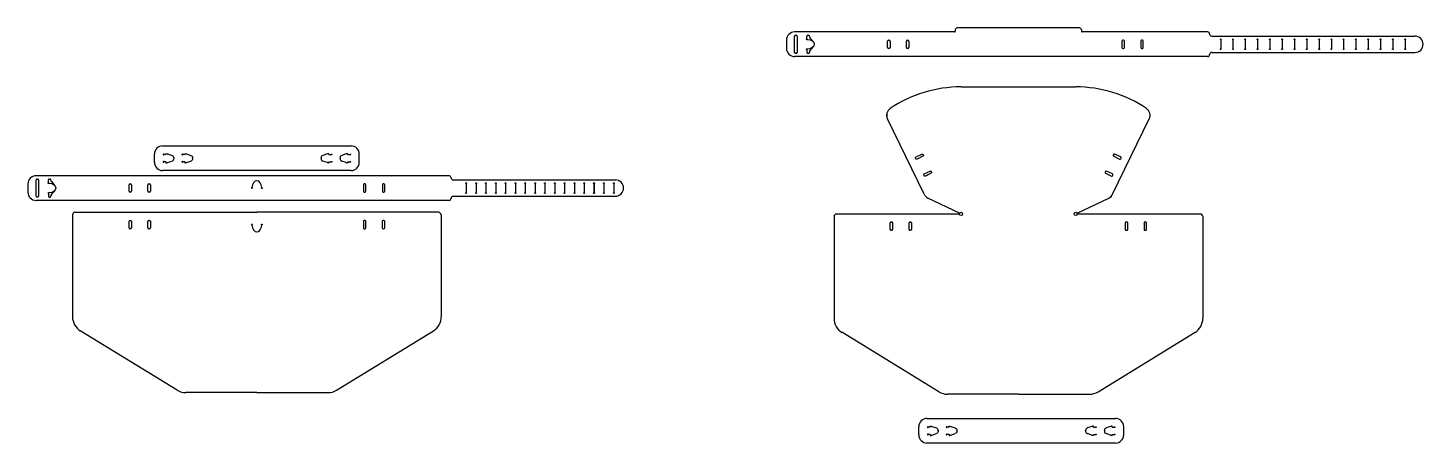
# Model space of a CAD drawing. Extents: x -7 to 1695, y 61 to 567.
import ezdxf

# ---------------------------------------------------------------- set-up
doc = ezdxf.new("R2010")
doc.units = 0
doc.header["$MEASUREMENT"] = 0
doc.layers.add('CUTTING', color=1, linetype='CONTINUOUS')
doc.layers.add('DIMENSIONS', color=7, linetype='CONTINUOUS')

# ---------------------------------------------------------------- blocks, each defined once
blk = doc.blocks.new('FRAME_SIZE_BUCKLE')
at = {"layer": 'CUTTING'}
for p, q in [((-7.3, 376.7), (-7.3, 366.7)), ((29.2, 386.7), (2.7, 386.7)), ((21.4, 379.7), (25.6, 374.6)), ((21.4, 363.7), (25.6, 368.8)), ((29.2, 356.7), (2.7, 356.7))]:
    blk.add_line(p, q, dxfattribs=at)
at = {"layer": 'CUTTING', "color": 1}
for p, q in [((2.7, 361.7), (2.7, 381.7)), ((3.7, 382.7), (4.7, 382.7)), ((5.7, 381.7), (5.7, 361.7)), ((17.7, 378.2), (17.7, 381.7)), ((18.7, 382.7), (19.7, 382.7)), ((20.7, 381.6), (20.7, 381.6)), ((4.7, 360.7), (3.7, 360.7)), ((17.7, 365.2), (17.7, 361.7)), ((18.7, 360.7), (19.7, 360.7)), ((20.7, 361.7), (20.7, 361.8))]:
    blk.add_line(p, q, dxfattribs=at)
at = {"layer": 'CUTTING'}
for centre in [(17.7, 377.7), (17.7, 365.7)]:
    blk.add_circle(centre, 0.5, dxfattribs=at)
for centre, radius, start, end in [((2.7, 376.7), 10, 90, 180), ((23.7, 381.6), 3, 180, 219.441), ((2.7, 366.7), 10, 180.0017, 270.0017), ((23.7, 361.8), 3, 140.559, 180)]:
    blk.add_arc(centre, radius, start, end, dxfattribs=at)
at = {"layer": 'CUTTING', "color": 1}
for centre, start, end in [((3.7, 381.7), 90, 180), ((4.7, 381.7), 0, 90), ((18.7, 381.7), 90, 180), ((19.7, 381.7), 0, 90), ((3.7, 361.7), 180, 270), ((4.7, 361.7), 270, 0), ((18.7, 361.7), 180, 270), ((19.7, 361.7), 270, 0)]:
    blk.add_arc(centre, 1, start, end, dxfattribs=at)
at = {"layer": 'CUTTING', "extrusion": (0, 0, -1)}
blk.add_ellipse((17.7, 371.7), major_axis=(-9, 0), ratio=0.666667, start_param=1.626371, end_param=4.656814, dxfattribs=at)
blk = doc.blocks.new('FRAME_SIZE_TAB')
at = {"layer": 'CUTTING'}
blk.add_line((683.1, 377.2), (683.1, 366.2), dxfattribs=at)
for centre in [(683.1, 377.7), (683.1, 365.7)]:
    blk.add_circle(centre, 0.5, dxfattribs=at)
blk = doc.blocks.new('HEADSTRAP_CATCH_SLOT')
at = {"layer": 'CUTTING', "color": 1}
for p, q in [((0, 4), (0, -4)), ((2, 5), (1, 5)), ((3, -4), (3, 4)), ((1, -5), (2, -5))]:
    blk.add_line(p, q, dxfattribs=at)
for centre, start, end in [((1, 4), 90, 180), ((2, 4), 0, 90), ((1, -4), 180, 270), ((2, -4), 270, 0)]:
    blk.add_arc(centre, 1, start, end, dxfattribs=at)
blk = doc.blocks.new('BROW_BAND_TAB')
at = {"layer": 'CUTTING'}
for p, q in [((373.6, 408.1), (373.6, 408.7)), ((381.1, 413.5), (375.6, 411.6)), ((383.1, 413.6), (382.1, 413.6)), ((383.1, 412.6), (383.1, 413.6)), ((373.6, 408.1), (373.6, 407.5)), ((381.1, 402.8), (375.6, 404.7)), ((383.1, 402.6), (382.1, 402.6)), ((383.1, 403.6), (383.1, 402.6))]:
    blk.add_line(p, q, dxfattribs=at)
at = {"layer": 'CUTTING', "color": 1}
for p, q in [((383.1, 412.6), (385.6, 412.6)), ((383.1, 403.6), (385.6, 403.6))]:
    blk.add_line(p, q, dxfattribs=at)
at = {"layer": 'CUTTING'}
for centre in [(386.1, 412.6), (386.1, 403.6)]:
    blk.add_circle(centre, 0.5, dxfattribs=at)
for centre, start, end in [((376.6, 408.7), 108.9724, 180), ((382.1, 410.6), 90, 108.9724), ((376.6, 407.5), 180, 251.0276), ((382.1, 405.6), 251.0276, 270)]:
    blk.add_arc(centre, 3, start, end, dxfattribs=at)
blk = doc.blocks.new('HEADSTRAP')
at = {"layer": 'CUTTING'}
for p, q in [((-74.4, 0), (-242.9, 0)), ((-73.4, 2.5), (-73.4, 1)), ((78.1, 5), (-70.9, 5)), ((80.6, 2.5), (80.6, 1)), ((234.5, 0), (81.6, 0)), ((237, -2.5), (237, -2.5)), ((239.5, -5), (487.5, -5)), ((497.5, -15), (497.5, -15)), ((234.5, -30), (-242.9, -30)), ((237, -27.5), (237, -27.5)), ((239.5, -25), (487.5, -25))]:
    blk.add_line(p, q, dxfattribs=at)
at = {"layer": 'CUTTING', "color": 1}
for p, q in [((-156, -19), (-156, -11)), ((-155, -10), (-154, -10)), ((-153, -11), (-153, -19)), ((-133, -19), (-133, -11)), ((-132, -10), (-131, -10)), ((-130, -11), (-130, -19)), ((130, -11), (130, -19)), ((132, -10), (131, -10)), ((133, -19), (133, -11)), ((153, -11), (153, -19)), ((153, -11), (153, -19)), ((155, -10), (154, -10)), ((155, -10), (154, -10)), ((156, -19), (156, -11)), ((156, -19), (156, -11)), ((-154, -20), (-155, -20)), ((-131, -20), (-132, -20)), ((131, -20), (132, -20)), ((154, -20), (155, -20)), ((154, -20), (155, -20))]:
    blk.add_line(p, q, dxfattribs=at)
at = {"layer": 'CUTTING'}
for centre, radius, start, end in [((-74.4, 1), 1, 270, 0), ((-70.9, 2.5), 2.5, 90, 180), ((78.1, 2.5), 2.5, 0, 90), ((81.6, 1), 1, 180, 270), ((234.5, -2.5), 2.5, 0, 90), ((239.5, -2.5), 2.5, 180, 270), ((487.5, -15), 10, 0, 90), ((487.5, -15), 10, 270, 0), ((234.5, -27.5), 2.5, 270, 0), ((239.5, -27.5), 2.5, 90, 180)]:
    blk.add_arc(centre, radius, start, end, dxfattribs=at)
at = {"layer": 'CUTTING', "color": 1}
for centre, start, end in [((-155, -11), 90, 180), ((-154, -11), 0, 90), ((-132, -11), 90, 180), ((-131, -11), 0, 90), ((131, -11), 90, 180), ((132, -11), 0, 90), ((154, -11), 90, 180), ((154, -11), 90, 180), ((155, -11), 0, 90), ((155, -11), 0, 90), ((-155, -19), 180, 270), ((-154, -19), 270, 0), ((-132, -19), 180, 270), ((-131, -19), 270, 0), ((131, -19), 180, 270), ((132, -19), 270, 0), ((154, -19), 180, 270), ((154, -19), 180, 270), ((155, -19), 270, 0), ((155, -19), 270, 0)]:
    blk.add_arc(centre, 1, start, end, dxfattribs=at)
at = {"layer": 'DIMENSIONS'}
for name, p in [('FRAME_SIZE_BUCKLE', (-272.1, -386.7)), ('FRAME_SIZE_TAB', (-432.6, -386.7)), ('FRAME_SIZE_TAB', (-417.6, -386.7)), ('FRAME_SIZE_TAB', (-402.6, -386.7)), ('FRAME_SIZE_TAB', (-387.6, -386.7)), ('FRAME_SIZE_TAB', (-372.6, -386.7)), ('FRAME_SIZE_TAB', (-357.6, -386.7)), ('FRAME_SIZE_TAB', (-342.6, -386.7)), ('FRAME_SIZE_TAB', (-327.6, -386.7)), ('FRAME_SIZE_TAB', (-312.6, -386.7)), ('FRAME_SIZE_TAB', (-297.6, -386.7)), ('FRAME_SIZE_TAB', (-282.6, -386.7)), ('FRAME_SIZE_TAB', (-267.6, -386.7)), ('FRAME_SIZE_TAB', (-252.6, -386.7)), ('FRAME_SIZE_TAB', (-237.6, -386.7)), ('FRAME_SIZE_TAB', (-222.6, -386.7)), ('FRAME_SIZE_TAB', (-207.6, -386.7))]:
    blk.add_blockref(name, p, dxfattribs=at)
blk = doc.blocks.new('FACEPLATE_WITH_HOOD')
at = {"layer": 'CUTTING'}
for p, q in [((-70, 154.9), (70, 154.9)), ((-115, 23.9), (-159.7, 115.9)), ((115, 23.9), (159.7, 115.9)), ((-71.8, 0.9), (-110.3, 19.2)), ((71.8, 0.9), (110.3, 19.2)), ((-221.9, 0), (-72, 0)), ((72, 0), (221.9, 0)), ((-224.9, -3), (-224.9, -127.5)), ((224.9, -3), (224.9, -127.2)), ((-97, -217), (-215.3, -144.5)), ((97.3, -217), (215.6, -144.5)), ((0.1, -220), (-86.5, -220)), ((0.1, -220), (86.8, -220))]:
    blk.add_line(p, q, dxfattribs=at)
at = {"layer": 'CUTTING', "color": 1}
for p, q in [((-156.4, -19), (-156.4, -11)), ((-155.4, -10), (-154.4, -10)), ((-153.4, -11), (-153.4, -19)), ((-133.4, -19), (-133.4, -11)), ((-132.4, -10), (-131.4, -10)), ((-130.4, -11), (-130.4, -19)), ((130.4, -11), (130.4, -19)), ((132.4, -10), (131.4, -10)), ((133.4, -19), (133.4, -11)), ((153.4, -11), (153.4, -19)), ((155.4, -10), (154.4, -10)), ((156.4, -19), (156.4, -11)), ((-154.4, -20), (-155.4, -20)), ((-131.4, -20), (-132.4, -20)), ((131.4, -20), (132.4, -20)), ((154.4, -20), (155.4, -20))]:
    blk.add_line(p, q, dxfattribs=at)
at = {"layer": 'CUTTING'}
for centre in [(-70, 0), (70, 0)]:
    blk.add_circle(centre, 2, dxfattribs=at)
for centre, radius, start, end in [((-70, 0), 154.9, 90, 123.8755), ((70, 0), 154.9, 56.1245, 90), ((-150.7, 120.3), 10, 123.8755, 205.9373), ((150.7, 120.3), 10, 334.0627, 56.1245), ((-106, 28.3), 10, 205.9373, 244.4759), ((106, 28.3), 10, 295.5241, 334.0627), ((221.9, -3), 3, 0, 90), ((-222, -3.2), 3, 90, 180), ((-204.9, -127.5), 20, 180, 238.4838), ((205.1, -127.5), 20, 301.5162, 0), ((-86.5, -200), 20, 238.4838, 270), ((86.8, -200), 20, 270, 301.5162)]:
    blk.add_arc(centre, radius, start, end, dxfattribs=at)
at = {"layer": 'CUTTING', "color": 1}
for centre, start, end in [((-155.4, -11), 90, 180), ((-154.4, -11), 0, 90), ((-132.4, -11), 90, 180), ((-131.4, -11), 0, 90), ((131.4, -11), 90, 180), ((132.4, -11), 0, 90), ((154.4, -11), 90, 180), ((155.4, -11), 0, 90), ((-155.4, -19), 180, 270), ((-154.4, -19), 270, 0), ((-132.4, -19), 180, 270), ((-131.4, -19), 270, 0), ((131.4, -19), 180, 270), ((132.4, -19), 270, 0), ((154.4, -19), 180, 270), ((155.4, -19), 270, 0)]:
    blk.add_arc(centre, 1, start, end, dxfattribs=at)
at = {"layer": 'CUTTING', "xscale": -1, "rotation": 295.9416833579008}
for p in [(-120, 68.5), (-109.9, 47.8)]:
    blk.add_blockref('HEADSTRAP_CATCH_SLOT', p, dxfattribs=at)
at = {"layer": 'CUTTING', "rotation": 64.0583166420991}
for p in [(120, 68.5), (109.9, 47.8)]:
    blk.add_blockref('HEADSTRAP_CATCH_SLOT', p, dxfattribs=at)
blk = doc.blocks.new('HEADSTRAP_CATCH_TAB')
at = {"layer": 'CUTTING'}
for centre in [(9, 6), (9, -6)]:
    blk.add_circle(centre, 0.5, dxfattribs=at)
blk.add_ellipse((9, 0), major_axis=(9, 0), ratio=0.666667, start_param=1.626371, end_param=4.656814, dxfattribs=at)

msp = doc.modelspace()

# ---------------------------------------------------------------- linework, layer by layer
at = {"layer": 'CUTTING'}
for p, q in [((1131.3, 495), (1271.3, 495)), ((1086.3, 364.1), (1041.5, 456.1)), ((1316.2, 364.1), (1361, 456.1)), ((147.1, 403.1), (147.1, 413.1)), ((157.1, 423.1), (387.1, 423.1)), ((397.1, 403.1), (397.1, 413.1)), ((387.1, 393.1), (157.1, 393.1)), ((506.6, 386.7), (29.2, 386.7)), ((509.1, 384.2), (509.1, 384.2)), ((511.6, 381.7), (709.6, 381.7)), ((509.1, 359.2), (509.1, 359.2)), ((511.6, 361.7), (709.6, 361.7)), ((719.6, 371.7), (719.6, 371.7)), ((1129.4, 341.1), (1090.9, 359.4)), ((1273.1, 341.1), (1311.6, 359.4)), ((506.6, 356.7), (29.2, 356.7)), ((50.1, 342.1), (272.4, 342.1)), ((493.8, 342.1), (272.1, 342.1)), ((47.1, 339.1), (47.1, 214.7)), ((496.8, 339.1), (496.8, 215)), ((175, 125.1), (56.6, 197.6)), ((369.2, 125.1), (487.6, 197.6)), ((272.1, 122.1), (185.4, 122.1)), ((272.1, 122.1), (358.8, 122.1)), ((1089.8, 90.6), (1319.8, 90.6)), ((1079.8, 70.6), (1079.8, 80.6)), ((1329.8, 70.6), (1329.8, 80.6)), ((1319.8, 60.6), (1089.8, 60.6))]:
    msp.add_line(p, q, dxfattribs=at)
at = {"layer": 'CUTTING', "color": 1}
for p, q in [((116.1, 367.7), (116.1, 375.7)), ((117.1, 376.7), (118.1, 376.7)), ((119.1, 375.7), (119.1, 367.7)), ((139.1, 367.7), (139.1, 375.7)), ((140.1, 376.7), (141.1, 376.7)), ((142.1, 375.7), (142.1, 367.7)), ((402.1, 375.7), (402.1, 367.7)), ((404.1, 376.7), (403.1, 376.7)), ((405.1, 367.7), (405.1, 375.7)), ((118.1, 366.7), (117.1, 366.7)), ((141.1, 366.7), (140.1, 366.7)), ((403.1, 366.7), (404.1, 366.7)), ((116.1, 323.1), (116.1, 331.1)), ((117.1, 332.1), (118.1, 332.1)), ((119.1, 331.1), (119.1, 323.1)), ((139.1, 323.1), (139.1, 331.1)), ((140.1, 332.1), (141.1, 332.1)), ((142.1, 331.1), (142.1, 323.1)), ((402.1, 331.1), (402.1, 323.1)), ((404.1, 332.1), (403.1, 332.1)), ((405.1, 323.1), (405.1, 331.1)), ((425.1, 331.1), (425.1, 323.1)), ((427.1, 332.1), (426.1, 332.1)), ((428.1, 323.1), (428.1, 331.1)), ((118.1, 322.1), (117.1, 322.1)), ((141.1, 322.1), (140.1, 322.1)), ((403.1, 322.1), (404.1, 322.1)), ((426.1, 322.1), (427.1, 322.1))]:
    msp.add_line(p, q, dxfattribs=at)
at = {"layer": 'CUTTING'}
for centre, radius, start, end in [((1131.3, 340.2), 154.9, 90, 123.8755), ((1271.3, 340.2), 154.9, 56.1245, 90), ((1050.5, 460.5), 10, 123.8755, 205.9373), ((1352, 460.5), 10, 334.0627, 56.1245), ((157.1, 413.1), 10, 90, 180), ((387.1, 413.1), 10, 0, 90), ((157.1, 403.1), 10, 180, 270), ((387.1, 403.1), 10, 270, 0), ((506.6, 384.2), 2.5, 0, 90), ((511.6, 384.2), 2.5, 180, 270), ((709.6, 371.7), 10, 0, 90), ((506.6, 359.2), 2.5, 270, 0), ((511.6, 359.2), 2.5, 90, 180), ((709.6, 371.7), 10, 270, 0), ((1095.3, 368.5), 10, 205.9373, 244.4759), ((1307.2, 368.5), 10, 295.5241, 334.0627), ((50.1, 339.1), 3, 90, 180), ((493.8, 339.1), 3, 0, 90), ((67.1, 214.7), 20, 180, 238.4838), ((477.1, 214.7), 20, 301.5162, 0), ((185.4, 142.1), 20, 238.4838, 270), ((358.8, 142.1), 20, 270, 301.5162), ((1089.8, 80.6), 10, 90, 180), ((1319.8, 80.6), 10, 0, 90), ((1089.8, 70.6), 10, 180, 270), ((1319.8, 70.6), 10, 270, 0)]:
    msp.add_arc(centre, radius, start, end, dxfattribs=at)
at = {"layer": 'CUTTING', "color": 1}
for centre, start, end in [((117.1, 375.7), 90, 180), ((118.1, 375.7), 0, 90), ((140.1, 375.7), 90, 180), ((141.1, 375.7), 0, 90), ((403.1, 375.7), 90, 180), ((404.1, 375.7), 0, 90), ((117.1, 367.7), 180, 270), ((118.1, 367.7), 270, 0), ((140.1, 367.7), 180, 270), ((141.1, 367.7), 270, 0), ((403.1, 367.7), 180, 270), ((404.1, 367.7), 270, 0), ((117.1, 331.1), 90, 180), ((118.1, 331.1), 0, 90), ((140.1, 331.1), 90, 180), ((141.1, 331.1), 0, 90), ((403.1, 331.1), 90, 180), ((404.1, 331.1), 0, 90), ((426.1, 331.1), 90, 180), ((427.1, 331.1), 0, 90), ((117.1, 323.1), 180, 270), ((118.1, 323.1), 270, 0), ((140.1, 323.1), 180, 270), ((141.1, 323.1), 270, 0), ((403.1, 323.1), 180, 270), ((404.1, 323.1), 270, 0), ((426.1, 323.1), 180, 270), ((427.1, 323.1), 270, 0)]:
    msp.add_arc(centre, 1, start, end, dxfattribs=at)

# ---------------------------------------------------------------- block references
at = {"layer": 'CUTTING'}
for name, p in [('HEADSTRAP', (1197.7, 562.1)), ('FACEPLATE_WITH_HOOD', (1201.3, 340.2)), ('FRAME_SIZE_TAB', (0, 0))]:
    msp.add_blockref(name, p, dxfattribs=at)
at = {"layer": 'CUTTING', "xscale": -1, "rotation": 295.9416833579008}
for p in [(1081.3, 408.7), (1091.3, 388)]:
    msp.add_blockref('HEADSTRAP_CATCH_SLOT', p, dxfattribs=at)
at = {"layer": 'CUTTING'}
for name, p, rotation in [('HEADSTRAP_CATCH_SLOT', (1321.2, 408.7), 64.0583166420991), ('HEADSTRAP_CATCH_SLOT', (1311.2, 388), 64.0583166420991), ('HEADSTRAP_CATCH_TAB', (272.1, 380.7), 270), ('HEADSTRAP_CATCH_TAB', (272.1, 318.1), 90)]:
    msp.add_blockref(name, p, dxfattribs=dict(at, rotation=rotation))
at = {"layer": 'DIMENSIONS', "xscale": -1}
for p in [(544.2, 0), (567.2, 0), (1476.9, -332.6), (1499.9, -332.6)]:
    msp.add_blockref('BROW_BAND_TAB', p, dxfattribs=at)
at = {"layer": 'DIMENSIONS'}
for name, p in [('BROW_BAND_TAB', (-23, 0)), ('BROW_BAND_TAB', (0, 0)), ('FRAME_SIZE_BUCKLE', (0, 0)), ('HEADSTRAP_CATCH_SLOT', (425.2, 371.7)), ('FRAME_SIZE_TAB', (-155.5, 0)), ('FRAME_SIZE_TAB', (-143.5, 0)), ('FRAME_SIZE_TAB', (-131.5, 0)), ('FRAME_SIZE_TAB', (-119.5, 0)), ('FRAME_SIZE_TAB', (-107.5, 0)), ('FRAME_SIZE_TAB', (-95.5, 0)), ('FRAME_SIZE_TAB', (-83.5, 0)), ('FRAME_SIZE_TAB', (-71.5, 0)), ('FRAME_SIZE_TAB', (-59.5, 0)), ('FRAME_SIZE_TAB', (-47.5, 0)), ('FRAME_SIZE_TAB', (-35.5, 0)), ('FRAME_SIZE_TAB', (-23.5, 0)), ('FRAME_SIZE_TAB', (-11.5, 0)), ('FRAME_SIZE_TAB', (0.5, 0)), ('FRAME_SIZE_TAB', (12.5, 0)), ('FRAME_SIZE_TAB', (24.5, 0)), ('BROW_BAND_TAB', (909.7, -332.6)), ('BROW_BAND_TAB', (932.7, -332.6))]:
    msp.add_blockref(name, p, dxfattribs=at)

doc.saveas('drawing.dxf')
